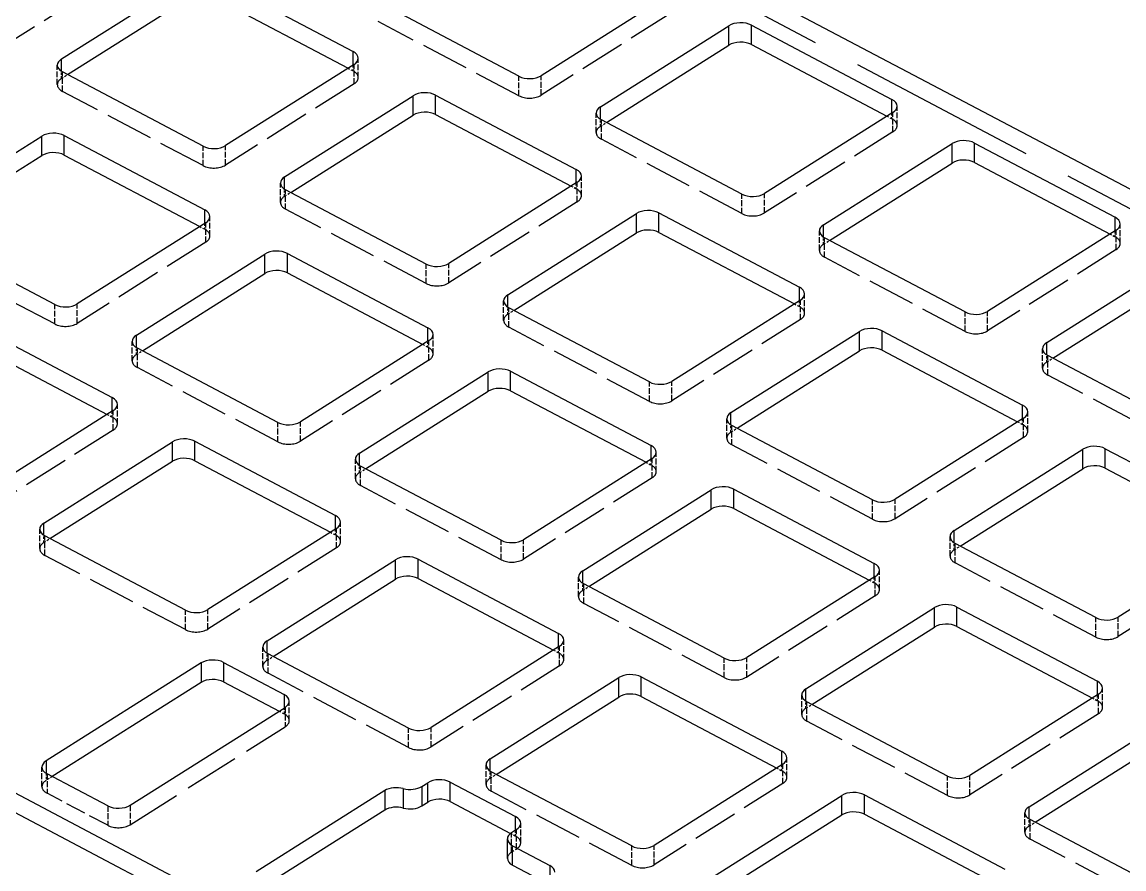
# Model space of a CAD drawing. Extents: x 440 to 1086, y 366 to 680.
# Drawn here: x 927.3 to 996.7, y 564 to 617.3 of the extents above; entities that cross this region are included whole.
import ezdxf

# ---------------------------------------------------------------- set-up
doc = ezdxf.new("R2010")
doc.units = 0
doc.linetypes.add('DASHED', pattern=[15, 12, -3])
doc.layers.get('0').update_dxf_attribs({"linetype": 'CONTINUOUS'})

msp = doc.modelspace()

# ---------------------------------------------------------------- linework, layer by layer
at = {"color": 7}
for p, q in [((940.099182, 636.895935), (1005.037292, 602.607788)), ((875.31073, 595.995178), (940.24884, 561.707031)), ((875.31073, 594.770447), (939.930298, 560.650452))]:
    msp.add_line(p, q, dxfattribs=at)
at = {"color": 2, "linetype": 'DASHED'}
msp.add_line((940.099182, 635.671204), (1005.037292, 601.382996), dxfattribs=at)
at = {"color": 2, "linetype": 'DASHED', "ltscale": 0.239446}
for p, q in [((934.130493, 620.866943), (926.031494, 615.754089)), ((968.073303, 617.849182), (959.974304, 612.736328)), ((948.18811, 613.444336), (940.089111, 608.331482)), ((938.845093, 603.473083), (930.746094, 598.360229)), ((952.90271, 596.050476), (944.803711, 590.937622)), ((990.360962, 591.176514), (982.262024, 586.063599)), ((966.960327, 588.627869), (958.861328, 583.515015))]:
    msp.add_line(p, q, dxfattribs=at)
at = {"color": 7, "ltscale": 0.239446}
for p, q in [((929.757568, 615.011414), (937.856567, 620.124268)), ((968.073303, 619.073914), (959.974304, 613.96106)), ((948.18811, 614.669067), (940.089111, 609.556213)), ((943.815186, 607.588806), (951.914185, 612.70166)), ((957.872803, 600.166199), (965.971802, 605.279053)), ((938.845093, 604.697815), (930.746094, 599.584961)), ((971.93042, 592.743591), (980.029419, 597.856445)), ((952.90271, 597.275208), (944.803711, 592.162354)), ((966.960327, 589.8526), (958.861328, 584.739746)), ((976.646118, 575.349121), (984.745117, 580.461975)), ((990.703735, 567.926514), (998.802734, 573.039368))]:
    msp.add_line(p, q, dxfattribs=at)
at = {"color": 7, "ltscale": 0.250359}
for p, q in [((939.269348, 620.160645), (948.125061, 615.484741)), ((938.676331, 609.519836), (929.820618, 614.19574)), ((953.326965, 612.738037), (962.182678, 608.062134)), ((952.733948, 602.097168), (943.878296, 606.773132)), ((967.384583, 605.31543), (976.240295, 600.639526)), ((966.791565, 594.674561), (957.935913, 599.350525)), ((981.4422, 597.892822), (990.297913, 593.216919)), ((980.849182, 587.251953), (971.99353, 591.927917)), ((994.90686, 579.829346), (986.051147, 584.505249))]:
    msp.add_line(p, q, dxfattribs=at)
at = {"color": 7, "ltscale": 0.228164}
for p, q in [((930.13916, 614.027588), (937.856567, 618.899536)), ((934.854858, 596.633118), (942.572205, 601.505127)), ((986.369629, 584.337097), (994.087036, 589.209045)), ((962.970093, 581.787903), (970.6875, 586.659851)), ((977.02771, 574.365295), (984.745117, 579.237244)), ((991.085327, 566.942688), (998.802734, 571.814636))]:
    msp.add_line(p, q, dxfattribs=at)
at = {"color": 7, "ltscale": 0.241354}
for p, q in [((939.269348, 618.935913), (947.806519, 614.428162)), ((953.326965, 611.513306), (961.864136, 607.005554)), ((967.384583, 604.090698), (975.921753, 599.582947)), ((981.4422, 596.668091), (989.97937, 592.160339)), ((995.499878, 589.245483), (1004.037048, 584.737732))]:
    msp.add_line(p, q, dxfattribs=at)
at = {"color": 7, "ltscale": 0.250363}
for p, q in [((958.561523, 613.924683), (949.705688, 618.600647)), ((972.619141, 606.502075), (963.763306, 611.17804)), ((986.676758, 599.079468), (977.820923, 603.755432)), ((1000.734375, 591.65686), (991.87854, 596.332825))]:
    msp.add_line(p, q, dxfattribs=at)
at = {"color": 2, "linetype": 'DASHED', "ltscale": 0.250363}
for p, q in [((958.561523, 612.699951), (949.705688, 617.375916)), ((972.619141, 605.277344), (963.763306, 609.953308)), ((986.676758, 597.854736), (977.820923, 602.530701))]:
    msp.add_line(p, q, dxfattribs=at)
at = {"color": 7, "ltscale": 0.239444}
msp.add_line((963.700256, 611.993774), (971.799194, 617.106567), dxfattribs=at)
at = {"color": 7, "ltscale": 0.030618}
for p, q in [((971.799194, 615.881836), (971.799194, 617.106567)), ((973.212036, 615.918274), (973.212036, 617.143005)), ((951.914185, 611.476929), (951.914185, 612.70166)), ((953.326965, 611.513306), (953.326965, 612.738037)), ((928.514587, 608.927734), (928.514587, 610.152466)), ((929.927368, 608.964111), (929.927368, 610.188843)), ((985.856812, 608.459229), (985.856812, 609.68396)), ((987.269653, 608.495667), (987.269653, 609.720398)), ((965.971802, 604.054321), (965.971802, 605.279053)), ((967.384583, 604.090698), (967.384583, 605.31543)), ((942.572205, 601.505127), (942.572205, 602.729858)), ((943.985046, 601.541504), (943.985046, 602.766235)), ((980.029419, 596.631714), (980.029419, 597.856445)), ((981.4422, 596.668091), (981.4422, 597.892822)), ((958.042664, 594.118896), (958.042664, 595.343628)), ((936.74469, 589.677612), (936.74469, 590.902344)), ((938.157471, 589.71405), (938.157471, 590.938782)), ((995.499878, 589.245483), (995.499878, 590.470215)), ((972.100281, 586.696289), (972.100281, 587.921021)), ((950.802307, 582.255005), (950.802307, 583.479736)), ((984.745117, 579.237244), (984.745117, 580.461975)), ((986.157898, 579.273682), (986.157898, 580.498413)), ((939.96875, 577.011536), (939.96875, 575.786804)), ((964.859924, 574.832397), (964.859924, 576.057129)), ((952.832581, 568.212158), (952.832581, 569.43689)), ((951.287781, 569.067139), (951.287781, 567.842407)), ((978.917542, 567.40979), (978.917542, 568.634521)), ((980.330383, 567.446167), (980.330383, 568.670898)), ((958.167297, 564.24408), (958.167297, 565.468811))]:
    msp.add_line(p, q, dxfattribs=at)
at = {"color": 7, "ltscale": 0.250364}
for p, q in [((973.212036, 617.143005), (982.067871, 612.46698)), ((987.269653, 609.720398), (996.125488, 605.044373))]:
    msp.add_line(p, q, dxfattribs=at)
at = {"color": 7, "ltscale": 0.228163}
for p, q in [((964.081848, 611.009888), (971.799194, 615.881836)), ((978.139465, 603.58728), (985.856812, 608.459229)), ((992.197083, 596.164673), (999.914429, 601.036621)), ((948.912476, 589.21051), (956.629822, 594.082458))]:
    msp.add_line(p, q, dxfattribs=at)
at = {"color": 7, "ltscale": 0.241358}
msp.add_line((973.212036, 615.918274), (981.749329, 611.410461), dxfattribs=at)
at = {"color": 7, "ltscale": 0.019482}
for p, q in [((929.757568, 614.232117), (929.757568, 615.011414)), ((963.700256, 611.214478), (963.700256, 611.993774)), ((943.815186, 606.809509), (943.815186, 607.588806)), ((957.872803, 599.386902), (957.872803, 600.166199)), ((934.473267, 596.837708), (934.473267, 597.617004)), ((971.93042, 591.964294), (971.93042, 592.743591)), ((948.530884, 589.4151), (948.530884, 590.194397)), ((928.64563, 585.010193), (928.64563, 585.78949)), ((985.988098, 584.541687), (985.988098, 585.320984)), ((928.789001, 570.809265), (928.789001, 570.029968))]:
    msp.add_line(p, q, dxfattribs=at)
at = {"color": 7, "ltscale": 0.021387}
for p, q in [((948.125061, 614.629272), (948.125061, 615.484741)), ((982.067871, 611.611511), (982.067871, 612.46698)), ((962.182678, 607.206665), (962.182678, 608.062134)), ((938.781982, 604.65802), (938.781982, 605.513489)), ((996.125488, 604.188904), (996.125488, 605.044373)), ((976.240295, 599.784058), (976.240295, 600.639526)), ((952.839661, 597.235413), (952.839661, 598.090881)), ((932.954468, 592.830566), (932.954468, 593.686035)), ((990.297913, 592.36145), (990.297913, 593.216919)), ((966.897278, 589.812805), (966.897278, 590.668274)), ((947.012085, 585.407959), (947.012085, 586.263428)), ((980.954895, 582.390198), (980.954895, 583.245667)), ((943.784607, 574.996704), (943.784607, 574.141235))]:
    msp.add_line(p, q, dxfattribs=at)
at = {"color": 2, "linetype": 'DASHED', "ltscale": 0.03062}
for p, q in [((948.450195, 613.833862), (948.450195, 615.058655)), ((938.676331, 608.295044), (938.676331, 609.519836)), ((962.507813, 606.411255), (962.507813, 607.636047)), ((977.495789, 602.956787), (977.495789, 604.18158)), ((957.935913, 598.125732), (957.935913, 599.350525)), ((934.536316, 595.576538), (934.536316, 596.801331)), ((991.553467, 595.53418), (991.553467, 596.758972)), ((943.39093, 590.901184), (943.39093, 592.125977)), ((971.99353, 590.703125), (971.99353, 591.927917)), ((967.222412, 589.017395), (967.222412, 590.242188)), ((982.262024, 586.063599), (982.262024, 587.288391)), ((957.448547, 583.478577), (957.448547, 584.703369)), ((981.280029, 581.594788), (981.280029, 582.81958)), ((937.563293, 579.073669), (937.563293, 580.298462)), ((996.319641, 578.640991), (996.319641, 579.865784)), ((961.132813, 576.800354), (961.132813, 578.025146)), ((995.075562, 573.782593), (995.075562, 575.007385)), ((975.19043, 569.377747), (975.19043, 570.602539)), ((934.080688, 568.015198), (934.080688, 566.790405)), ((990.44165, 566.312195), (990.44165, 567.536987))]:
    msp.add_line(p, q, dxfattribs=at)
at = {"color": 2, "linetype": 'DASHED', "ltscale": 0.030618}
for p, q in [((929.495483, 613.397095), (929.495483, 614.621826)), ((948.18811, 613.444336), (948.18811, 614.669067)), ((929.820618, 612.971008), (929.820618, 614.19574)), ((958.561523, 612.699951), (958.561523, 613.924683)), ((959.974304, 612.736328), (959.974304, 613.96106)), ((963.438171, 610.379456), (963.438171, 611.604187)), ((982.13092, 610.426575), (982.13092, 611.651306)), ((982.392944, 610.816162), (982.392944, 612.040894)), ((963.763306, 609.953308), (963.763306, 611.17804)), ((940.089111, 608.331482), (940.089111, 609.556213)), ((943.553162, 605.974487), (943.553162, 607.199219)), ((943.878296, 605.548401), (943.878296, 606.773132)), ((962.245728, 606.021729), (962.245728, 607.24646)), ((972.619141, 605.277344), (972.619141, 606.502075)), ((974.031982, 605.313721), (974.031982, 606.538452)), ((938.845093, 603.473083), (938.845093, 604.697815)), ((939.107117, 603.862671), (939.107117, 605.087402)), ((996.450623, 603.393555), (996.450623, 604.618286)), ((996.188538, 603.003967), (996.188538, 604.228699)), ((977.820923, 602.530701), (977.820923, 603.755432)), ((952.733948, 600.872437), (952.733948, 602.097168)), ((954.14679, 600.908875), (954.14679, 602.133606)), ((957.610779, 598.55188), (957.610779, 599.776611)), ((976.303345, 598.599121), (976.303345, 599.823853)), ((976.56543, 598.988647), (976.56543, 600.213379)), ((929.333313, 598.323853), (929.333313, 599.548584)), ((930.746094, 598.360229), (930.746094, 599.584961)), ((986.676758, 597.854736), (986.676758, 599.079468)), ((988.0896, 597.891113), (988.0896, 599.115845)), ((953.164795, 596.440063), (953.164795, 597.664795)), ((934.211182, 596.002686), (934.211182, 597.227417)), ((952.90271, 596.050476), (952.90271, 597.275208)), ((991.87854, 595.108093), (991.87854, 596.332825)), ((966.791565, 593.449829), (966.791565, 594.674561)), ((968.204407, 593.486267), (968.204407, 594.710999)), ((933.017517, 591.64563), (933.017517, 592.870361)), ((933.279602, 592.035156), (933.279602, 593.259888)), ((990.623047, 591.56604), (990.623047, 592.790771)), ((944.803711, 590.937622), (944.803711, 592.162354)), ((971.668396, 591.129272), (971.668396, 592.354004)), ((990.360962, 591.176514), (990.360962, 592.401245)), ((948.268799, 588.580078), (948.268799, 589.80481)), ((948.593933, 588.153931), (948.593933, 589.378662)), ((966.960327, 588.627869), (966.960327, 589.8526)), ((980.849182, 586.027222), (980.849182, 587.251953)), ((947.337219, 584.612549), (947.337219, 585.83728)), ((928.383545, 584.175171), (928.383545, 585.399902)), ((947.075195, 584.223022), (947.075195, 585.447754)), ((928.708679, 583.749023), (928.708679, 584.973755)), ((958.861328, 583.515015), (958.861328, 584.739746)), ((985.726013, 583.706665), (985.726013, 584.931396)), ((986.051147, 583.280518), (986.051147, 584.505249)), ((962.326416, 581.157471), (962.326416, 582.382202)), ((981.017944, 581.205261), (981.017944, 582.429993)), ((962.65155, 580.731323), (962.65155, 581.956055)), ((938.976135, 579.110107), (938.976135, 580.334839)), ((994.90686, 578.604614), (994.90686, 579.829346)), ((961.394836, 577.189941), (961.394836, 578.414673)), ((942.441223, 576.752563), (942.441223, 577.977295)), ((942.766357, 576.326416), (942.766357, 577.551147)), ((971.506165, 576.055969), (971.506165, 577.280701)), ((972.919006, 576.092407), (972.919006, 577.317139)), ((976.384033, 573.734863), (976.384033, 574.959595)), ((995.337646, 574.17218), (995.337646, 575.396912)), ((943.847656, 574.18103), (943.847656, 572.956299)), ((944.109741, 573.345886), (944.109741, 574.570618)), ((976.709167, 573.308716), (976.709167, 574.533447)), ((951.620911, 571.651062), (951.620911, 572.875793)), ((953.033752, 571.6875), (953.033752, 572.912231)), ((956.49884, 569.329956), (956.49884, 570.554688)), ((975.452454, 569.767334), (975.452454, 570.992065)), ((928.526917, 569.194946), (928.526917, 570.419678)), ((928.852051, 569.993591), (928.852051, 568.76886)), ((956.823975, 568.903809), (956.823975, 570.12854)), ((986.976624, 568.6698), (986.976624, 569.894531)), ((985.563782, 568.633362), (985.563782, 569.858093)), ((932.667908, 567.97876), (932.667908, 566.754028)), ((990.766846, 565.886108), (990.766846, 567.11084)), ((958.422424, 565.26062), (958.422424, 566.485352)), ((958.684509, 565.650208), (958.684509, 566.874939)), ((958.104248, 565.059753), (958.104248, 566.284485)), ((965.678589, 564.228455), (965.678589, 565.453186)), ((967.09137, 564.264893), (967.09137, 565.489624))]:
    msp.add_line(p, q, dxfattribs=at)
at = {"color": 2, "linetype": 'DASHED', "ltscale": 0.009005}
for p, q in [((947.806519, 614.428162), (948.125061, 614.26001)), ((961.864136, 607.005554), (962.182678, 606.837402)), ((995.806946, 603.987793), (996.125488, 603.819641)), ((975.921753, 599.582947), (976.240295, 599.414795)), ((952.521118, 597.034302), (952.839661, 596.86615)), ((989.97937, 592.160339), (990.297913, 591.992188)), ((966.578735, 589.611694), (966.897278, 589.443542)), ((980.636353, 582.189087), (980.954895, 582.020935)), ((994.69397, 574.766479), (995.012512, 574.598328))]:
    msp.add_line(p, q, dxfattribs=at)
at = {"color": 2, "linetype": 'DASHED', "ltscale": 0.009232}
for p, q in [((948.125061, 614.26001), (948.125061, 614.629272)), ((982.067871, 611.242249), (982.067871, 611.611511)), ((962.182678, 606.837402), (962.182678, 607.206665)), ((938.781982, 604.288757), (938.781982, 604.65802)), ((996.125488, 603.819641), (996.125488, 604.188904)), ((976.240295, 599.414795), (976.240295, 599.784058)), ((952.839661, 596.86615), (952.839661, 597.235413)), ((932.954468, 592.461304), (932.954468, 592.830566)), ((990.297913, 591.992188), (990.297913, 592.36145)), ((966.897278, 589.443542), (966.897278, 589.812805)), ((947.012085, 585.038696), (947.012085, 585.407959)), ((980.954895, 582.020935), (980.954895, 582.390198)), ((943.784607, 574.141235), (943.784607, 573.771973)), ((958.359375, 566.076294), (958.359375, 566.445557))]:
    msp.add_line(p, q, dxfattribs=at)
at = {"color": 2, "linetype": 'DASHED', "ltscale": 0.011136}
for p, q in [((929.757568, 613.786682), (929.757568, 614.232117)), ((943.815186, 606.364075), (943.815186, 606.809509)), ((957.872803, 598.941467), (957.872803, 599.386902)), ((928.789001, 570.029968), (928.789001, 569.584534))]:
    msp.add_line(p, q, dxfattribs=at)
at = {"color": 2, "linetype": 'DASHED', "ltscale": 0.011282}
for p, q in [((929.757568, 613.786682), (930.13916, 614.027588)), ((963.700256, 610.768982), (964.081848, 611.009888)), ((977.757874, 603.346375), (978.139465, 603.58728)), ((934.473267, 596.392212), (934.854858, 596.633118)), ((991.815491, 595.923767), (992.197083, 596.164673)), ((971.93042, 591.518799), (972.312012, 591.759705)), ((948.530884, 588.969604), (948.912476, 589.21051)), ((928.64563, 584.564697), (929.027222, 584.805603)), ((962.588501, 581.546997), (962.970093, 581.787903)), ((942.703247, 577.14209), (943.084839, 577.382996)), ((976.646118, 574.12439), (977.02771, 574.365295)), ((956.760864, 569.719482), (957.142456, 569.960388)), ((990.703735, 566.701782), (991.085327, 566.942688))]:
    msp.add_line(p, q, dxfattribs=at)
at = {"color": 2, "linetype": 'DASHED', "ltscale": 0.25036}
msp.add_line((938.676331, 608.295044), (929.820618, 612.971008), dxfattribs=at)
at = {"color": 7, "ltscale": 0.239445}
for p, q in [((982.13092, 611.651306), (974.031982, 606.538452)), ((920.415649, 605.039612), (928.514587, 610.152466)), ((977.757874, 604.571106), (985.856812, 609.68396)), ((962.245728, 607.24646), (954.14679, 602.133606)), ((996.188538, 604.228699), (988.0896, 599.115845)), ((934.473267, 597.617004), (942.572205, 602.729858)), ((991.815491, 597.148499), (999.914429, 602.261353)), ((976.303345, 599.823853), (968.204407, 594.710999)), ((948.530884, 590.194397), (956.629822, 595.307251)), ((990.360962, 592.401245), (982.262024, 587.288391)), ((985.988098, 585.320984), (994.087036, 590.433838)), ((1004.418579, 584.978638), (996.319641, 579.865784)), ((981.017944, 582.429993), (972.919006, 577.317139)), ((995.075562, 575.007385), (986.976624, 569.894531))]:
    msp.add_line(p, q, dxfattribs=at)
at = {"color": 7, "ltscale": 0.228165}
for p, q in [((944.196777, 606.604919), (951.914185, 611.476929)), ((920.79718, 604.055725), (928.514587, 608.927734)), ((958.254395, 599.182312), (965.971802, 604.054321)), ((972.312012, 591.759705), (980.029419, 596.631714))]:
    msp.add_line(p, q, dxfattribs=at)
at = {"color": 2, "linetype": 'DASHED', "ltscale": 0.011137}
for p, q in [((963.700256, 610.768982), (963.700256, 611.214478)), ((977.757874, 603.346375), (977.757874, 603.79187)), ((934.473267, 596.392212), (934.473267, 596.837708)), ((991.815491, 595.923767), (991.815491, 596.369263)), ((971.93042, 591.518799), (971.93042, 591.964294)), ((948.530884, 588.969604), (948.530884, 589.4151)), ((928.64563, 584.564697), (928.64563, 585.010193)), ((985.988098, 584.096191), (985.988098, 584.541687)), ((962.588501, 581.546997), (962.588501, 581.992493)), ((942.703247, 577.14209), (942.703247, 577.587585)), ((976.646118, 574.12439), (976.646118, 574.569885)), ((956.760864, 569.719482), (956.760864, 570.164978)), ((990.703735, 566.701782), (990.703735, 567.147278))]:
    msp.add_line(p, q, dxfattribs=at)
at = {"color": 2, "linetype": 'DASHED', "ltscale": 0.009006}
msp.add_line((981.749329, 611.410461), (982.067871, 611.242249), dxfattribs=at)
at = {"color": 7, "ltscale": 0.250329}
for p, q in [((929.927368, 610.188843), (938.781982, 605.513489)), ((929.333313, 599.548584), (920.478699, 604.223938)), ((943.985046, 602.766235), (952.839661, 598.090881)), ((924.099854, 598.361389), (932.954468, 593.686035)), ((943.39093, 592.125977), (934.536316, 596.801331)), ((958.042664, 595.343628), (966.897278, 590.668274)), ((938.157471, 590.938782), (947.012085, 586.263428)), ((972.100281, 587.921021), (980.954895, 583.245667)), ((952.215088, 583.516174), (961.069702, 578.84082)), ((971.506165, 577.280701), (962.65155, 581.956055)), ((986.157898, 580.498413), (995.012512, 575.823059)), ((985.563782, 569.858093), (976.709167, 574.533447)), ((965.678589, 565.453186), (956.823975, 570.12854)), ((999.62146, 562.435486), (990.766846, 567.11084))]:
    msp.add_line(p, q, dxfattribs=at)
at = {"color": 2, "linetype": 'DASHED', "ltscale": 0.239445}
for p, q in [((982.13092, 610.426575), (974.031982, 605.313721)), ((962.245728, 606.021729), (954.14679, 600.908875)), ((996.188538, 603.003967), (988.0896, 597.891113)), ((976.303345, 598.599121), (968.204407, 593.486267)), ((1004.418579, 583.753845), (996.319641, 578.640991)), ((981.017944, 581.205261), (972.919006, 576.092407))]:
    msp.add_line(p, q, dxfattribs=at)
at = {"color": 7, "ltscale": 0.241325}
for p, q in [((929.927368, 608.964111), (938.463501, 604.456909)), ((924.099854, 597.136658), (932.635986, 592.629456)), ((938.157471, 589.71405), (946.693604, 585.206848))]:
    msp.add_line(p, q, dxfattribs=at)
at = {"color": 7, "ltscale": 0.241359}
msp.add_line((987.269653, 608.495667), (995.806946, 603.987793), dxfattribs=at)
at = {"color": 2, "linetype": 'DASHED', "ltscale": 0.011281}
for p, q in [((943.815186, 606.364075), (944.196777, 606.604919)), ((957.872803, 598.941467), (958.254395, 599.182312)), ((985.988098, 584.096191), (986.369629, 584.337097)), ((929.170532, 569.825439), (928.789001, 569.584534))]:
    msp.add_line(p, q, dxfattribs=at)
at = {"color": 2, "linetype": 'DASHED', "ltscale": 0.250359}
for p, q in [((952.733948, 600.872437), (943.878296, 605.548401)), ((994.90686, 578.604614), (986.051147, 583.280518))]:
    msp.add_line(p, q, dxfattribs=at)
at = {"color": 7, "ltscale": 0.019481}
for p, q in [((977.757874, 603.79187), (977.757874, 604.571106)), ((991.815491, 596.369263), (991.815491, 597.148499)), ((962.588501, 581.992493), (962.588501, 582.771729)), ((942.703247, 577.587585), (942.703247, 578.366821)), ((976.646118, 574.569885), (976.646118, 575.349121)), ((956.760864, 570.164978), (956.760864, 570.944214)), ((990.703735, 567.147278), (990.703735, 567.926514))]:
    msp.add_line(p, q, dxfattribs=at)
at = {"color": 2, "linetype": 'DASHED', "ltscale": 0.009004}
for p, q in [((938.463501, 604.456909), (938.781982, 604.288757)), ((932.635986, 592.629456), (932.954468, 592.461304)), ((946.693604, 585.206848), (947.012085, 585.038696)), ((960.751221, 577.784241), (961.069702, 577.616089)), ((943.466125, 573.940186), (943.784607, 573.771973)), ((974.808838, 570.361633), (975.127319, 570.193481))]:
    msp.add_line(p, q, dxfattribs=at)
at = {"color": 2, "linetype": 'DASHED', "ltscale": 0.250328}
msp.add_line((929.333313, 598.323853), (920.478699, 602.999146), dxfattribs=at)
at = {"color": 7, "ltscale": 0.241324}
for p, q in [((943.985046, 601.541504), (952.521118, 597.034302)), ((958.042664, 594.118896), (966.578735, 589.611694)), ((972.100281, 586.696289), (980.636353, 582.189087)), ((952.215088, 582.291382), (960.751221, 577.784241)), ((986.157898, 579.273682), (994.69397, 574.766479))]:
    msp.add_line(p, q, dxfattribs=at)
at = {"color": 2, "linetype": 'DASHED', "ltscale": 0.250358}
for p, q in [((966.791565, 593.449829), (957.935913, 598.125732)), ((980.849182, 586.027222), (971.99353, 590.703125))]:
    msp.add_line(p, q, dxfattribs=at)
at = {"color": 2, "linetype": 'DASHED', "ltscale": 0.250329}
for p, q in [((943.39093, 590.901184), (934.536316, 595.576538)), ((957.448547, 583.478577), (948.593933, 588.153931)), ((937.563293, 579.073669), (928.708679, 583.749023)), ((971.506165, 576.055969), (962.65155, 580.731323)), ((985.563782, 568.633362), (976.709167, 573.308716)), ((965.678589, 564.228455), (956.823975, 568.903809)), ((999.62146, 561.210754), (990.766846, 565.886108))]:
    msp.add_line(p, q, dxfattribs=at)
at = {"color": 7, "ltscale": 0.03062}
for p, q in [((956.629822, 594.082458), (956.629822, 595.307251)), ((994.087036, 589.209045), (994.087036, 590.433838)), ((970.6875, 586.659851), (970.6875, 587.884644)), ((952.215088, 582.291382), (952.215088, 583.516174)), ((938.555969, 576.975159), (938.555969, 575.750366)), ((966.272766, 574.868774), (966.272766, 576.093567)), ((952.455444, 569.198853), (952.455444, 567.97406)), ((954.245361, 568.248535), (954.245361, 569.473328)), ((950.120056, 568.935486), (950.120056, 567.710693)), ((957.842163, 564.670166), (957.842163, 565.894958))]:
    msp.add_line(p, q, dxfattribs=at)
at = {"color": 2, "linetype": 'DASHED', "ltscale": 0.250364}
msp.add_line((1000.734375, 590.432068), (991.87854, 595.108093), dxfattribs=at)
at = {"color": 7, "ltscale": 0.239447}
for p, q in [((933.017517, 592.870361), (924.918518, 587.757446)), ((928.64563, 585.78949), (936.74469, 590.902344)), ((962.588501, 582.771729), (970.6875, 587.884644)), ((950.120056, 568.935486), (942.021057, 563.822571))]:
    msp.add_line(p, q, dxfattribs=at)
at = {"color": 2, "linetype": 'DASHED', "ltscale": 0.239447}
for p, q in [((933.017517, 591.64563), (924.918518, 586.532715)), ((961.132813, 576.800354), (953.033752, 571.6875)), ((975.19043, 569.377747), (967.09137, 564.264893))]:
    msp.add_line(p, q, dxfattribs=at)
at = {"color": 7, "ltscale": 0.250358}
msp.add_line((995.499878, 590.470215), (1004.35553, 585.794312), dxfattribs=at)
at = {"color": 7, "ltscale": 0.228166}
for p, q in [((929.027222, 584.805603), (936.74469, 589.677612)), ((943.084839, 577.382996), (950.802307, 582.255005)), ((957.142456, 569.960388), (964.859924, 574.832397)), ((950.120056, 567.710693), (942.402588, 562.838684)), ((971.200073, 562.537781), (978.917542, 567.40979))]:
    msp.add_line(p, q, dxfattribs=at)
at = {"color": 7, "ltscale": 0.250328}
for p, q in [((957.448547, 584.703369), (948.593933, 589.378662)), ((937.563293, 580.298462), (928.708679, 584.973755)), ((980.330383, 568.670898), (989.184998, 563.995605))]:
    msp.add_line(p, q, dxfattribs=at)
at = {"color": 7, "ltscale": 0.239448}
for p, q in [((947.075195, 585.447754), (938.976135, 580.334839)), ((942.703247, 578.366821), (950.802307, 583.479736)), ((961.132813, 578.025146), (953.033752, 572.912231)), ((956.760864, 570.944214), (964.859924, 576.057129)), ((975.19043, 570.602539), (967.09137, 565.489624)), ((970.818481, 563.521606), (978.917542, 568.634521))]:
    msp.add_line(p, q, dxfattribs=at)
at = {"color": 2, "linetype": 'DASHED', "ltscale": 0.239448}
msp.add_line((947.075195, 584.223022), (938.976135, 579.110107), dxfattribs=at)
at = {"color": 7, "ltscale": 0.021388}
for p, q in [((961.069702, 577.985291), (961.069702, 578.84082)), ((995.012512, 574.967529), (995.012512, 575.823059)), ((975.127319, 570.562683), (975.127319, 571.418213)), ((958.359375, 566.445557), (958.359375, 567.301086)), ((960.514282, 564.229614), (960.514282, 563.374084))]:
    msp.add_line(p, q, dxfattribs=at)
at = {"color": 7, "ltscale": 0.250327}
for p, q in [((951.620911, 572.875793), (942.766357, 577.551147)), ((966.272766, 576.093567), (975.127319, 571.418213))]:
    msp.add_line(p, q, dxfattribs=at)
at = {"color": 2, "linetype": 'DASHED', "ltscale": 0.00923}
for p, q in [((961.069702, 577.616089), (961.069702, 577.985291)), ((995.012512, 574.598328), (995.012512, 574.967529)), ((975.127319, 570.193481), (975.127319, 570.562683))]:
    msp.add_line(p, q, dxfattribs=at)
at = {"color": 7, "ltscale": 0.28876}
msp.add_line((938.555969, 576.975159), (928.789001, 570.809265), dxfattribs=at)
at = {"color": 7, "ltscale": 0.107878}
for p, q in [((939.96875, 577.011536), (943.784607, 574.996704)), ((932.667908, 567.97876), (928.852051, 569.993591))]:
    msp.add_line(p, q, dxfattribs=at)
at = {"color": 2, "linetype": 'DASHED', "ltscale": 0.250327}
msp.add_line((951.620911, 571.651062), (942.766357, 576.326416), dxfattribs=at)
at = {"color": 7, "ltscale": 0.277479}
msp.add_line((938.555969, 575.750366), (929.170532, 569.825439), dxfattribs=at)
at = {"color": 7, "ltscale": 0.098874}
msp.add_line((939.96875, 575.786804), (943.466125, 573.940186), dxfattribs=at)
at = {"color": 7, "ltscale": 0.241323}
for p, q in [((966.272766, 574.868774), (974.808838, 570.361633)), ((980.330383, 567.446167), (988.866455, 562.939026))]:
    msp.add_line(p, q, dxfattribs=at)
at = {"color": 7, "ltscale": 0.288759}
msp.add_line((934.080688, 568.015198), (943.847656, 574.18103), dxfattribs=at)
at = {"color": 2, "linetype": 'DASHED', "ltscale": 0.239444}
msp.add_line((995.075562, 573.782593), (986.976624, 568.6698), dxfattribs=at)
at = {"color": 2, "linetype": 'DASHED', "ltscale": 0.28876}
msp.add_line((934.080688, 566.790405), (943.847656, 572.956299), dxfattribs=at)
at = {"color": 7, "ltscale": 0.011149}
msp.add_line((952.455444, 569.198853), (952.832581, 569.43689), dxfattribs=at)
at = {"color": 7, "ltscale": 0.116307}
msp.add_line((954.245361, 569.473328), (958.359375, 567.301086), dxfattribs=at)
at = {"color": 2, "linetype": 'DASHED', "ltscale": 0.107878}
msp.add_line((932.667908, 566.754028), (928.852051, 568.76886), dxfattribs=at)
at = {"color": 7, "ltscale": 0.01115}
msp.add_line((952.455444, 567.97406), (952.832581, 568.212158), dxfattribs=at)
at = {"color": 7, "ltscale": 0.107374}
msp.add_line((954.245361, 568.248535), (958.043396, 566.243164), dxfattribs=at)
at = {"color": 7, "ltscale": 0.009407}
msp.add_line((958.422424, 566.485352), (958.104248, 566.284485), dxfattribs=at)
at = {"color": 2, "linetype": 'DASHED', "ltscale": 0.008933}
msp.add_line((958.043396, 566.243164), (958.359375, 566.076294), dxfattribs=at)
at = {"color": 2, "linetype": 'DASHED', "ltscale": 0.009407}
msp.add_line((958.422424, 565.26062), (958.104248, 565.059753), dxfattribs=at)
at = {"color": 7, "ltscale": 0.066351}
msp.add_line((958.167297, 565.468811), (960.514282, 564.229614), dxfattribs=at)
at = {"color": 7, "ltscale": 0.057346}
msp.add_line((958.167297, 564.24408), (960.19574, 563.173035), dxfattribs=at)
at = {"color": 7}
for centre, start_param, end_param in [((972.53717, 616.71698), 0.830002361, 2.400798688), ((972.53717, 615.492188), 0.830002361, 2.400798688), ((930.495483, 614.621765), 2.400798688, 3.141471573), ((947.450195, 615.058716), 6.283064227, 7.113187668), ((947.450195, 615.058716), 5.542391341, 6.283064227), ((930.495483, 614.621765), 3.141471573, 3.971595015), ((959.236389, 614.350708), 3.971595015, 5.542391341), ((952.6521, 612.312012), 0.830002361, 2.400798688), ((981.392944, 612.040955), 6.283064227, 7.113187668), ((952.6521, 611.08728), 0.830002361, 2.400798688), ((964.438171, 611.604126), 3.141471573, 3.971595015), ((964.438171, 611.604126), 2.400798688, 3.141471573), ((981.392944, 612.040955), 5.542391341, 6.283064227), ((929.252502, 609.762817), 0.830002361, 2.400798688), ((939.351196, 609.945862), 3.971595015, 5.542391341), ((986.594788, 609.294312), 0.830002361, 2.400798688), ((929.252502, 608.538086), 0.830002361, 2.400798688), ((961.507813, 607.636108), 6.283064227, 7.113187668), ((986.594788, 608.06958), 0.830002361, 2.400798688), ((944.553162, 607.199158), 2.400798688, 3.141471573), ((961.507813, 607.636108), 5.542391341, 6.283064227), ((944.553162, 607.199158), 3.141471573, 3.971595015), ((973.294006, 606.928101), 3.971595015, 5.542391341), ((938.107117, 605.087463), 6.283064227, 7.113187668), ((966.709717, 604.889404), 0.830002361, 2.400798688), ((938.107117, 605.087463), 5.542391341, 6.283064227), ((978.495789, 604.181519), 2.400798688, 3.141471573), ((995.450623, 604.618347), 6.283064227, 7.113187668), ((995.450623, 604.618347), 5.542391341, 6.283064227), ((966.709717, 603.664673), 0.830002361, 2.400798688), ((978.495789, 604.181519), 3.141471573, 3.971595015), ((943.310181, 602.34021), 0.830002361, 2.400798688), ((953.408813, 602.523254), 3.971595015, 5.542391341), ((943.310181, 601.115479), 0.830002361, 2.400798688), ((975.56543, 600.213501), 6.283064227, 7.113187668), ((958.610779, 599.77655), 3.141471573, 3.971595015), ((958.610779, 599.77655), 2.400798688, 3.141471573), ((975.56543, 600.213501), 5.542391341, 6.283064227), ((930.008179, 599.974609), 3.971595015, 5.542391341), ((987.351624, 599.505493), 3.971595015, 5.542391341), ((952.164795, 597.664856), 6.283064227, 7.113187668), ((952.164795, 597.664856), 5.542391341, 6.283064227), ((980.767334, 597.466797), 0.830002361, 2.400798688), ((935.211182, 597.227356), 3.141471573, 3.971595015), ((935.211182, 597.227356), 2.400798688, 3.141471573), ((992.553467, 596.758911), 2.400798688, 3.141471573), ((980.767334, 596.242065), 0.830002361, 2.400798688), ((992.553467, 596.758911), 3.141471573, 3.971595015), ((957.367798, 594.917603), 0.830002361, 2.400798688), ((957.367798, 593.692871), 0.830002361, 2.400798688), ((967.466431, 595.100647), 3.971595015, 5.542391341), ((932.279602, 593.26001), 6.283064227, 7.113187668), ((932.279602, 593.26001), 5.542391341, 6.283064227), ((989.623047, 592.790894), 6.283064227, 7.113187668), ((989.623047, 592.790894), 5.542391341, 6.283064227), ((944.065796, 592.552002), 3.971595015, 5.542391341), ((972.668396, 592.353943), 3.141471573, 3.971595015), ((972.668396, 592.353943), 2.400798688, 3.141471573), ((937.482605, 590.512695), 0.830002361, 2.400798688), ((949.268799, 589.804749), 2.400798688, 3.141471573), ((966.222412, 590.242249), 6.283064227, 7.113187668), ((966.222412, 590.242249), 5.542391341, 6.283064227), ((994.824951, 590.044189), 0.830002361, 2.400798688), ((937.482605, 589.287964), 0.830002361, 2.400798688), ((949.268799, 589.804749), 3.141471573, 3.971595015), ((994.824951, 588.819458), 0.830002361, 2.400798688), ((971.425415, 587.494995), 0.830002361, 2.400798688), ((981.524048, 587.67804), 3.971595015, 5.542391341), ((971.425415, 586.270203), 0.830002361, 2.400798688), ((946.337219, 585.837402), 6.283064227, 7.113187668), ((946.337219, 585.837402), 5.542391341, 6.283064227), ((929.383545, 585.399841), 3.141471573, 3.971595015), ((929.383545, 585.399841), 2.400798688, 3.141471573), ((986.726013, 584.931335), 2.400798688, 3.141471573), ((958.123413, 585.129395), 3.971595015, 5.542391341), ((986.726013, 584.931335), 3.141471573, 3.971595015), ((951.540222, 583.090088), 0.830002361, 2.400798688), ((980.280029, 582.819641), 6.283064227, 7.113187668), ((951.540222, 581.865356), 0.830002361, 2.400798688), ((963.326416, 582.382141), 3.141471573, 3.971595015), ((963.326416, 582.382141), 2.400798688, 3.141471573), ((980.280029, 582.819641), 5.542391341, 6.283064227), ((938.238159, 580.724487), 3.971595015, 5.542391341), ((985.483032, 580.072388), 0.830002361, 2.400798688), ((995.581665, 580.255371), 3.971595015, 5.542391341), ((985.483032, 578.847595), 0.830002361, 2.400798688), ((943.441223, 577.977234), 2.400798688, 3.141471573), ((960.394836, 578.414795), 6.283064227, 7.113187668), ((960.394836, 578.414795), 5.542391341, 6.283064227), ((943.441223, 577.977234), 3.141471573, 3.971595015), ((939.293884, 576.58551), 0.830002361, 2.400798688), ((972.18103, 577.706787), 3.971595015, 5.542391341), ((965.5979, 575.66748), 0.830002361, 2.400798688), ((939.293884, 575.360779), 0.830002361, 2.400798688), ((994.337646, 575.396973), 6.283064227, 7.113187668), ((943.109741, 574.570679), 6.283064227, 7.113187668), ((965.5979, 574.442749), 0.830002361, 2.400798688), ((977.384033, 574.959534), 3.141471573, 3.971595015), ((977.384033, 574.959534), 2.400798688, 3.141471573), ((994.337646, 575.396973), 5.542391341, 6.283064227), ((943.109741, 574.570679), 5.542391341, 6.283064227), ((952.295837, 573.30188), 3.971595015, 5.542391341), ((974.452454, 570.992126), 6.283064227, 7.113187668), ((929.526917, 570.419617), 2.400798688, 3.141471573), ((957.49884, 570.554565), 3.141471573, 3.971595015), ((957.49884, 570.554565), 2.400798688, 3.141471573), ((974.452454, 570.992126), 5.542391341, 6.283064227), ((929.526917, 570.419617), 3.141471573, 3.971595015), ((986.238647, 570.28418), 3.971595015, 5.542391341), ((950.858032, 568.545837), 1.126574305, 2.400798688), ((951.717529, 569.58844), 4.268166959, 5.542391341), ((953.570496, 569.047241), 0.830002361, 2.400798688), ((979.655518, 568.244873), 0.830002361, 2.400798688), ((933.342773, 568.404785), 3.971595015, 5.542391341), ((950.858032, 567.321106), 1.126574305, 2.400798688), ((951.717529, 568.363708), 4.268166959, 5.542391341), ((953.570496, 567.82251), 0.830002361, 2.400798688), ((991.44165, 567.536865), 2.400798688, 3.141471573), ((957.684509, 566.875), 6.283064227, 7.113187668), ((979.655518, 567.020142), 0.830002361, 2.400798688), ((991.44165, 567.536865), 3.141471573, 3.971595015), ((957.684509, 566.875), 5.542391341, 6.283064227), ((958.842163, 565.894897), 3.141471573, 3.971595015), ((958.842163, 565.894897), 2.400798688, 3.141471573), ((966.353455, 565.879272), 3.971595015, 5.542391341), ((958.842163, 564.670105), 3.141471573, 3.971595015), ((959.839417, 563.803528), 6.283064227, 7.113187668)]:
    msp.add_ellipse(centre, major_axis=(1, 0), ratio=0.57735, start_param=start_param, end_param=end_param, dxfattribs=at)
at = {"color": 2, "linetype": 'DASHED'}
for centre, start_param, end_param in [((930.495483, 613.397034), 2.400798688, 3.141471573), ((947.450195, 613.833984), 6.283064227, 7.113187668), ((947.450195, 613.833984), 5.542391341, 6.283064227), ((930.495483, 613.397034), 3.141471573, 3.971595015), ((959.236389, 613.125977), 3.971595015, 5.542391341), ((981.392944, 610.816223), 6.283064227, 7.113187668), ((981.392944, 610.816223), 5.542391341, 6.283064227), ((964.438171, 610.379333), 3.141471573, 3.971595015), ((964.438171, 610.379333), 2.400798688, 3.141471573), ((939.351196, 608.72113), 3.971595015, 5.542391341), ((961.507813, 606.411377), 6.283064227, 7.113187668), ((944.553162, 605.974426), 3.141471573, 3.971595015), ((944.553162, 605.974426), 2.400798688, 3.141471573), ((961.507813, 606.411377), 5.542391341, 6.283064227), ((973.294006, 605.703369), 3.971595015, 5.542391341), ((938.107117, 603.862732), 6.283064227, 7.113187668), ((938.107117, 603.862732), 5.542391341, 6.283064227), ((978.495789, 602.956726), 2.400798688, 3.141471573), ((995.450623, 603.393616), 6.283064227, 7.113187668), ((995.450623, 603.393616), 5.542391341, 6.283064227), ((978.495789, 602.956726), 3.141471573, 3.971595015), ((953.408813, 601.298523), 3.971595015, 5.542391341), ((975.56543, 598.988708), 6.283064227, 7.113187668), ((930.008179, 598.749878), 3.971595015, 5.542391341), ((958.610779, 598.551819), 3.141471573, 3.971595015), ((958.610779, 598.551819), 2.400798688, 3.141471573), ((975.56543, 598.988708), 5.542391341, 6.283064227), ((987.351624, 598.280762), 3.971595015, 5.542391341), ((935.211182, 596.002625), 2.400798688, 3.141471573), ((952.164795, 596.440125), 6.283064227, 7.113187668), ((952.164795, 596.440125), 5.542391341, 6.283064227), ((935.211182, 596.002625), 3.141471573, 3.971595015), ((992.553467, 595.534119), 2.400798688, 3.141471573), ((992.553467, 595.534119), 3.141471573, 3.971595015), ((967.466431, 593.875854), 3.971595015, 5.542391341), ((932.279602, 592.035217), 6.283064227, 7.113187668), ((932.279602, 592.035217), 5.542391341, 6.283064227), ((972.668396, 591.129211), 2.400798688, 3.141471573), ((989.623047, 591.566101), 6.283064227, 7.113187668), ((989.623047, 591.566101), 5.542391341, 6.283064227), ((944.065796, 591.327271), 3.971595015, 5.542391341), ((972.668396, 591.129211), 3.141471573, 3.971595015), ((966.222412, 589.017456), 6.283064227, 7.113187668), ((949.268799, 588.580017), 2.400798688, 3.141471573), ((966.222412, 589.017456), 5.542391341, 6.283064227), ((949.268799, 588.580017), 3.141471573, 3.971595015), ((981.524048, 586.453247), 3.971595015, 5.542391341), ((929.383545, 584.175049), 2.400798688, 3.141471573), ((946.337219, 584.61261), 6.283064227, 7.113187668), ((946.337219, 584.61261), 5.542391341, 6.283064227), ((929.383545, 584.175049), 3.141471573, 3.971595015), ((986.726013, 583.706604), 2.400798688, 3.141471573), ((958.123413, 583.904663), 3.971595015, 5.542391341), ((986.726013, 583.706604), 3.141471573, 3.971595015), ((980.280029, 581.594849), 6.283064227, 7.113187668), ((963.326416, 581.157349), 3.141471573, 3.971595015), ((963.326416, 581.157349), 2.400798688, 3.141471573), ((980.280029, 581.594849), 5.542391341, 6.283064227), ((938.238159, 579.499756), 3.971595015, 5.542391341), ((995.581726, 579.03064), 3.971595015, 5.542391341), ((960.394836, 577.190002), 6.283064227, 7.113187668), ((943.441223, 576.752441), 2.400798688, 3.141471573), ((960.394836, 577.190002), 5.542391341, 6.283064227), ((943.441223, 576.752441), 3.141471573, 3.971595015), ((972.18103, 576.482056), 3.971595015, 5.542391341), ((977.384033, 573.734741), 2.400798688, 3.141471573), ((994.337646, 574.172241), 6.283064227, 7.113187668), ((994.337646, 574.172241), 5.542391341, 6.283064227), ((943.109741, 573.345947), 6.283064227, 7.113187668), ((943.109741, 573.345947), 5.542391341, 6.283064227), ((977.384033, 573.734741), 3.141471573, 3.971595015), ((952.295837, 572.077148), 3.971595015, 5.542391341), ((974.452454, 569.767395), 6.283064227, 7.113187668), ((929.526917, 569.194885), 3.141471573, 3.971595015), ((929.526917, 569.194885), 2.400798688, 3.141471573), ((957.49884, 569.329834), 3.141471573, 3.971595015), ((957.49884, 569.329834), 2.400798688, 3.141471573), ((974.452454, 569.767395), 5.542391341, 6.283064227), ((986.238647, 569.059387), 3.971595015, 5.542391341), ((933.342773, 567.180054), 3.971595015, 5.542391341), ((991.44165, 566.312134), 2.400798688, 3.141471573), ((957.684509, 565.650269), 6.283064227, 7.113187668), ((991.44165, 566.312134), 3.141471573, 3.971595015), ((958.842163, 564.670105), 2.400798688, 3.141471573), ((957.684509, 565.650269), 5.542391341, 6.283064227), ((966.353455, 564.65448), 3.971595015, 5.542391341)]:
    msp.add_ellipse(centre, major_axis=(1, 0), ratio=0.57735, start_param=start_param, end_param=end_param, dxfattribs=at)

doc.saveas('drawing.dxf')
